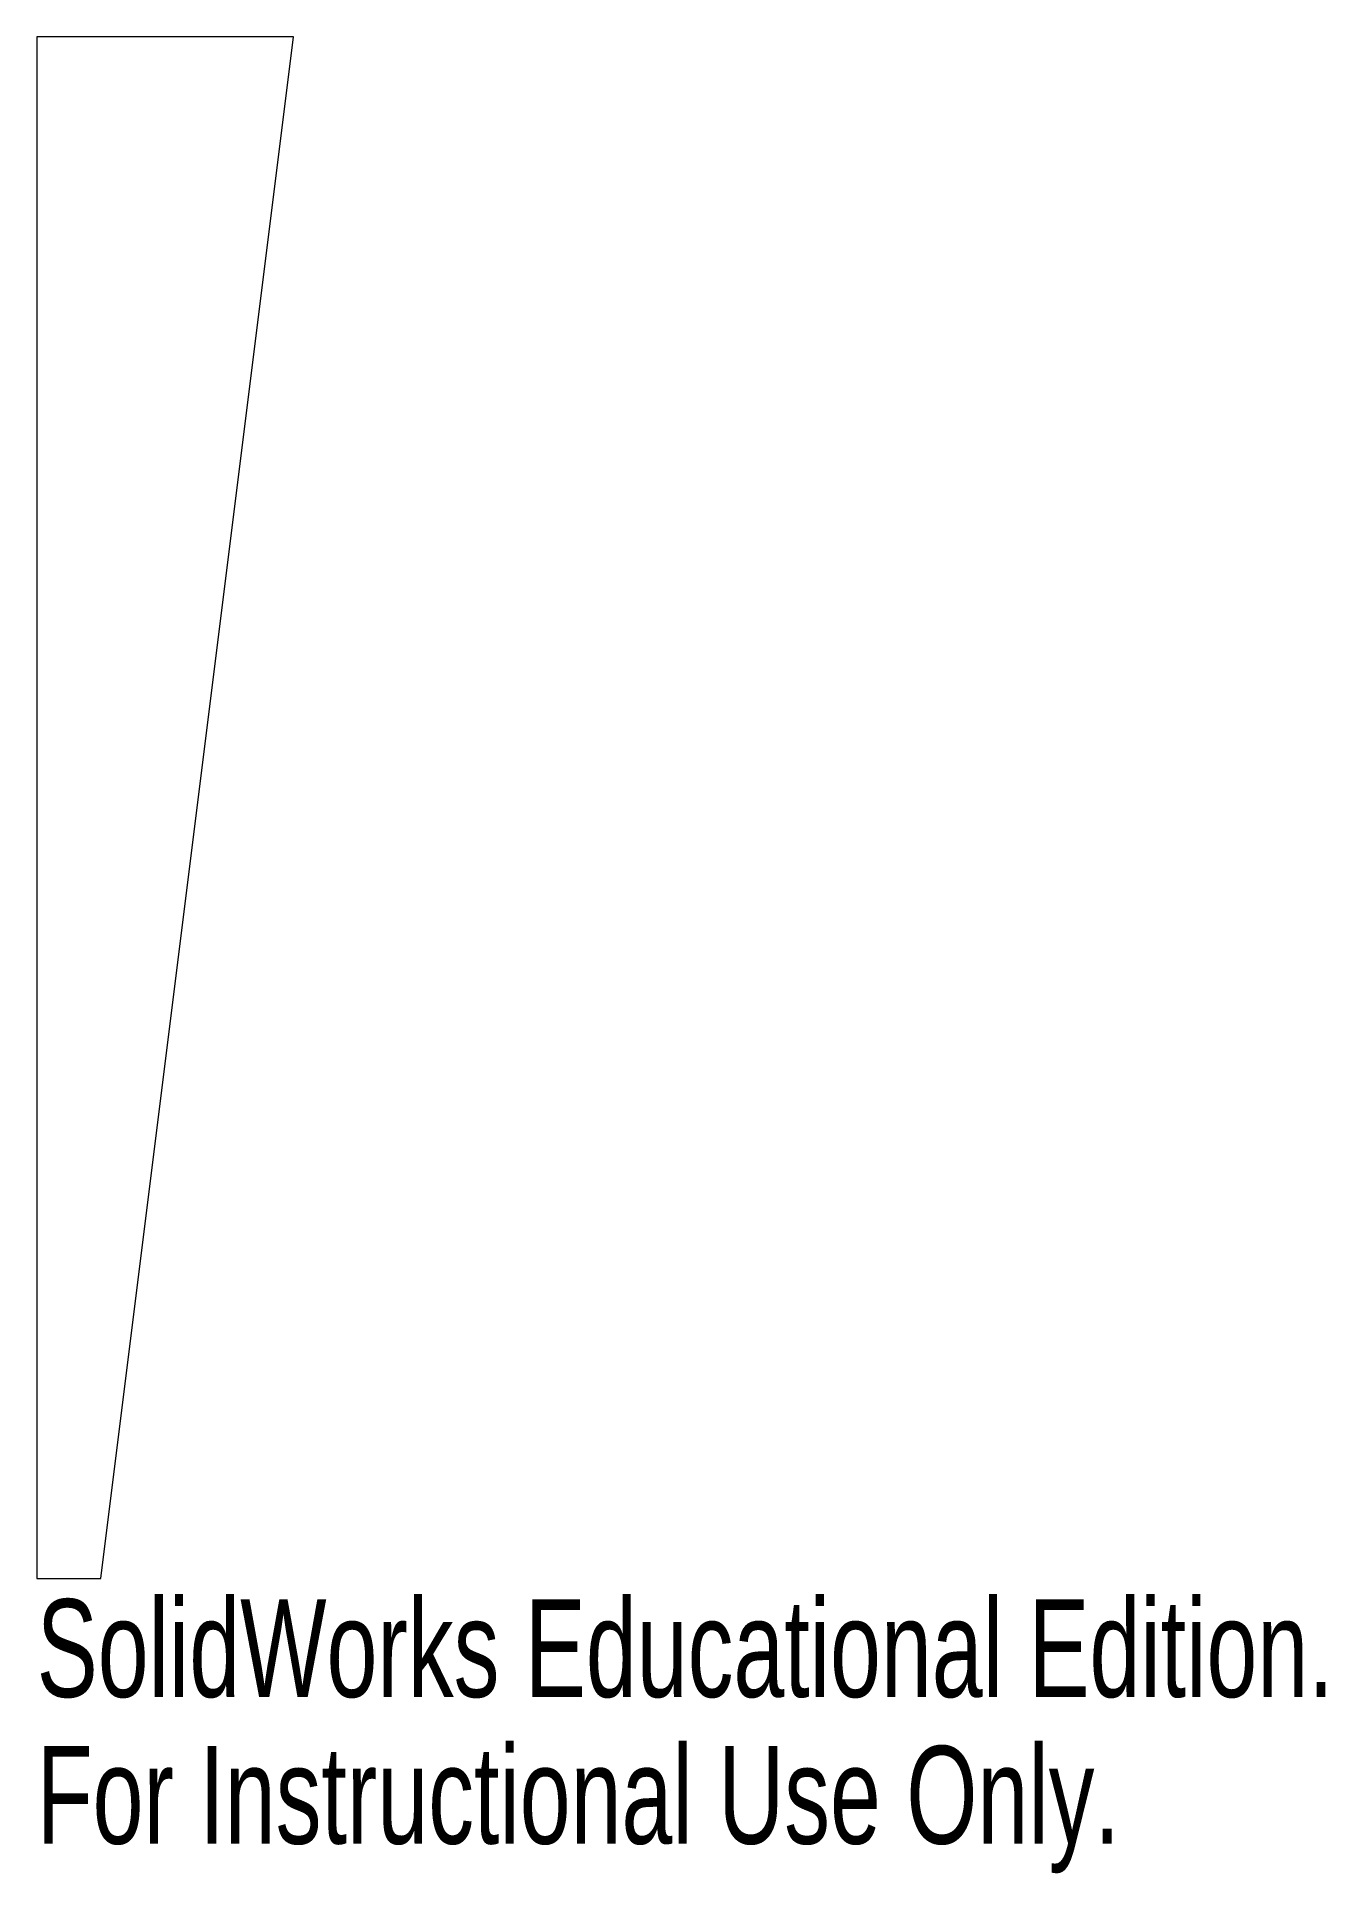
# Model space of a CAD drawing. Header units: inches. Extents: x 0 to 2.51, y -3.57 to 0.
import ezdxf

# ---------------------------------------------------------------- set-up
doc = ezdxf.new("R2010")
doc.units = ezdxf.units.IN
doc.header["$MEASUREMENT"] = 0
doc.styles.add('SLDTEXTSTYLE0', font='TXT', dxfattribs={"width": 0.7})

msp = doc.modelspace()

# ---------------------------------------------------------------- linework, layer by layer
at = {"color": 7, "linetype": 'Continuous', "lineweight": 15}
for p, q in [((0, 0), (0, -3)), ((0.5, 0), (0, 0)), ((0.125, -3), (0.5, 0)), ((0, -3), (0.125, -3))]:
    msp.add_line(p, q, dxfattribs=at)

# ---------------------------------------------------------------- texts
at = {"color": 7, "linetype": 'Continuous', "char_height": 0.1903, "attachment_point": 1, "style": 'SLDTEXTSTYLE0'}
for s, insert in [('SolidWorks Educational Edition.', (0, -3.0401)), ('For Instructional Use Only.', (0, -3.3256))]:
    msp.add_mtext(s, dxfattribs=dict(at, insert=insert))

doc.saveas('drawing.dxf')
